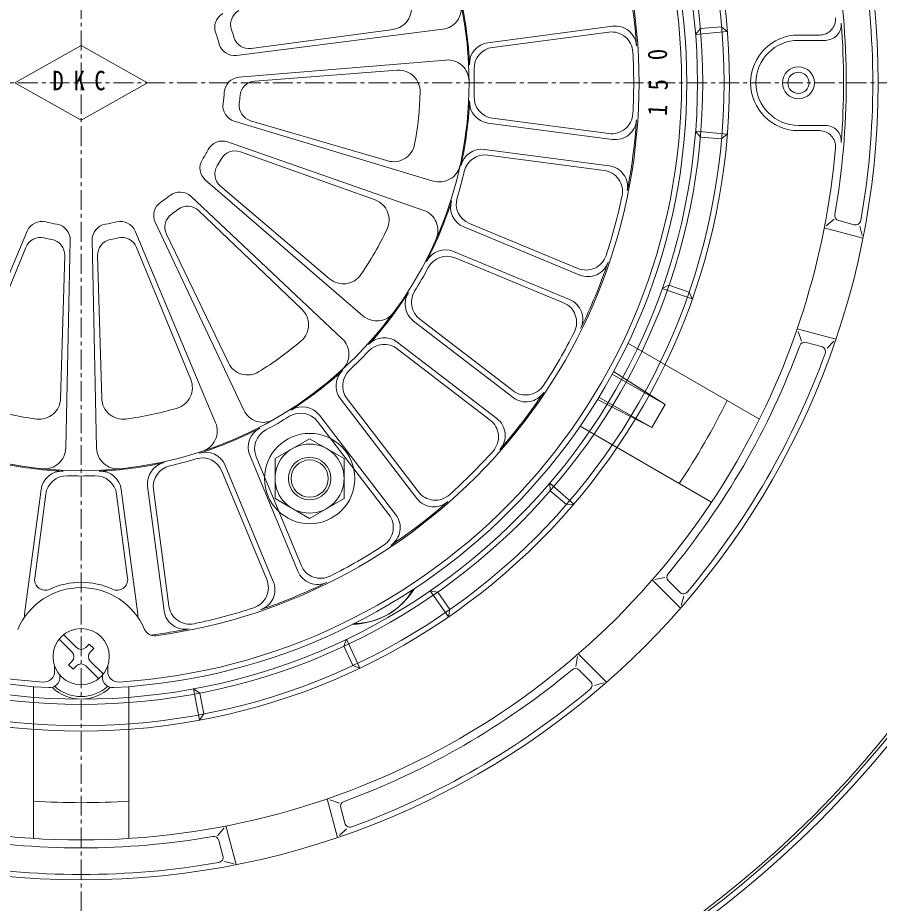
# Model space of a CAD drawing. Units: millimetres, scale not verified. Extents: x -1380 to 1380, y -955 to 955.
# Drawn here: x -462.2 to -300, y 70.5 to 237.2 of the extents above; entities that cross this region are included whole.
import ezdxf
from ezdxf.enums import TextEntityAlignment as Align

# ---------------------------------------------------------------- set-up
doc = ezdxf.new("R2010")
doc.units = ezdxf.units.MM
doc.header["$LTSCALE"] = 3
doc.linetypes.add('USER1', pattern=[2, 1.25, -0.25, 0.25, -0.25])
for name, color, linetype, lineweight in [('0-2_L-2', 7, 'Continuous', 18), ('0-3_L-1', 7, 'Continuous', 18), ('0-4_L-5', 2, 'USER1', 18), ('0-5_L-3', 7, 'Continuous', 18), ('0-B_L-1a', 3, 'Continuous', 18), ('0-C_L-1b', 150, 'Continuous', 18)]:
    doc.layers.add(name, color=color, linetype=linetype, lineweight=lineweight)
doc.styles.add('ＭＳ ゴシック', font='')
doc.styles.get('ＭＳ ゴシック').set_extended_font_data('MS Gothic')

msp = doc.modelspace()

# ---------------------------------------------------------------- linework, layer by layer
at = {"layer": '0-2_L-2'}
for radius in [195.5, 195]:
    msp.add_circle((-450.23, 224.897), radius, dxfattribs=at)
at = {"layer": '0-3_L-1'}
msp.add_circle((-450.23, 224.897), 196.5, dxfattribs=at)
at = {"layer": '0-4_L-5'}
for p, q in [((-450.23, 486.722), (-450.23, -36.928)), ((-188.405, 224.897), (-712.055, 224.897))]:
    msp.add_line(p, q, dxfattribs=at)
at = {"layer": '0-5_L-3'}
for p, q in [((-451.963, 117.781), (-454.343, 120.161)), ((-453.494, 121.009), (-451.114, 118.63)), ((-449.347, 118.63), (-448.71, 119.266)), ((-452.599, 115.377), (-451.963, 116.013)), ((-446.967, 112.785), (-449.347, 115.165)), ((-448.498, 116.013), (-446.118, 113.633))]:
    msp.add_line(p, q, dxfattribs=at)
msp.add_lwpolyline([(-413.73, 154.172), (-407.23, 157.924), (-400.73, 154.172), (-400.73, 146.666), (-407.23, 142.913), (-413.73, 146.666)], close=True, dxfattribs=at)
for points in [[(-448.71, 119.266), (-447.862, 118.417), (-448.498, 117.781)], [(-451.114, 115.165), (-451.751, 114.528), (-452.599, 115.377)]]:
    msp.add_lwpolyline(points, dxfattribs=at)
for centre, radius in [((-407.23, 150.419), 8.5), ((-407.23, 150.419), 6.5), ((-407.23, 150.419), 4), ((-407.23, 150.419), 3.5), ((-450.23, 116.897), 5.3)]:
    msp.add_circle(centre, radius, dxfattribs=at)
for centre, start, end in [((-450.23, 119.513), 225, 315), ((-452.847, 116.897), 315, 45), ((-447.614, 116.897), 135, 225), ((-450.23, 114.281), 45, 135)]:
    msp.add_arc(centre, 1.25, start, end, dxfattribs=at)
at = {"layer": '0-B_L-1a'}
for p, q in [((-373.66, 232.456), (-350.215, 235.543)), ((-382.17, 234.975), (-420.972, 230.042)), ((-418.206, 231.359), (-391.535, 234.961)), ((-372.799, 231.561), (-350.908, 234.443)), ((-381.562, 229.189), (-420.541, 225.947)), ((-417.562, 225.234), (-390.725, 227.256)), ((-383.955, 206.421), (-421.408, 217.697)), ((-418.346, 217.775), (-392.516, 210.218)), ((-373.66, 217.338), (-350.215, 214.251)), ((-372.799, 218.233), (-350.908, 215.351)), ((-385.753, 200.889), (-422.681, 213.781)), ((-420.249, 211.918), (-394.91, 202.849)), ((-374.313, 212.381), (-350.867, 209.294)), ((-373.712, 211.293), (-351.821, 208.411)), ((-397.199, 181.062), (-426.828, 206.597)), ((-423.999, 205.422), (-403.476, 188.012)), ((-401.092, 176.739), (-429.584, 203.537)), ((-428.12, 200.846), (-408.66, 182.255)), ((-419.613, 163.283), (-436.295, 198.661)), ((-377.162, 198.42), (-356.763, 189.97)), ((-475.532, 160.916), (-460.403, 196.986)), ((-424.928, 160.916), (-440.057, 196.986)), ((-378.226, 197.778), (-356.378, 188.728)), ((-453.138, 156.157), (-452.289, 195.261)), ((-447.321, 156.157), (-448.171, 195.261)), ((-434.188, 196.437), (-422.52, 172.185)), ((-460.646, 193.932), (-470.861, 169.034)), ((-439.814, 193.932), (-429.598, 169.034)), ((-453.309, 192.373), (-454.103, 165.472)), ((-447.151, 192.373), (-446.356, 165.472)), ((-380.139, 193.159), (-358.291, 184.109)), ((-379.84, 191.952), (-359.441, 183.503)), ((-387.698, 180.066), (-368.937, 165.67)), ((-386.504, 180.41), (-368.987, 166.969)), ((-390.742, 176.099), (-371.981, 161.703)), ((-390.766, 174.857), (-373.249, 161.416)), ((-401.432, 165.409), (-387.036, 146.648)), ((-400.19, 165.433), (-386.748, 147.916)), ((-405.399, 162.365), (-391.003, 143.604)), ((-405.743, 161.171), (-392.302, 143.654)), ((-418.491, 154.807), (-409.442, 132.958)), ((-417.285, 154.508), (-408.836, 134.109)), ((-423.752, 151.829), (-415.303, 131.43)), ((-423.111, 152.893), (-414.061, 131.045)), ((-437.714, 148.98), (-434.627, 125.534)), ((-436.626, 148.379), (-433.744, 126.489)), ((-457.789, 148.328), (-460.875, 124.882)), ((-456.894, 147.466), (-458.975, 131.659)), ((-443.566, 147.466), (-441.485, 131.659)), ((-442.671, 148.328), (-439.584, 124.882)), ((-455.23, 115.138), (-455.23, 114.118)), ((-445.23, 114.118), (-445.23, 115.14)), ((-454.23, 113.058), (-454.23, 113.42)), ((-446.23, 113.42), (-446.23, 113.058))]:
    msp.add_line(p, q, dxfattribs=at)
msp.add_lwpolyline([(-437.73, 224.897), (-450.23, 217.897), (-462.73, 224.897), (-450.23, 231.897)], close=True, dxfattribs=at)
msp.add_circle((-450.23, 224.897), 73, dxfattribs=at)
for centre, radius, start, end in [((-450.23, 224.897), 114, 93.07089, 266.92911), ((-450.23, 224.897), 114, 273.07089, 86.92911), ((-450.23, 224.897), 113, 93.61565, 266.38435), ((-450.23, 224.897), 113, 273.61565, 86.38435), ((-450.23, 224.897), 105, 277.68835, 82.31165), ((-450.23, 224.897), 104.759, 3.80126, 11.19874), ((-450.23, 224.897), 73.175, 2.66859, 12.33141), ((-419.101, 235.851), 3, 118.30797, 199.3871), ((-392.07, 238.925), 4, 277.69203, 13.56075), ((-382.675, 238.943), 4, 277.24503, 11.7457), ((-422.092, 235.302), 3, 118.75497, 200.29321), ((-349.692, 231.577), 4, 3.80126, 97.5), ((-450.23, 224.897), 27, 15.70679, 20.29321), ((-450.23, 224.897), 30, 16.6129, 19.3871), ((-418.607, 234.332), 3, 196.6129, 277.69203), ((-350.386, 230.477), 4, 3.19878, 97.5), ((-421.35, 233.018), 3, 195.70679, 277.24503), ((-373.138, 228.49), 4, 97.5, 182.66859), ((-372.276, 227.595), 4, 97.5, 181.98227), ((-450.23, 224.897), 104, 356.80122, 3.19878), ((-381.23, 225.203), 4, 0.2543, 94.75497), ((-390.425, 223.267), 4, 358.43925, 94.30797), ((-450.23, 224.897), 74, 358.01773, 1.98227), ((-420.292, 222.957), 3, 94.75497, 176.29321), ((-417.337, 222.243), 3, 94.30797, 175.3871), ((-450.23, 224.897), 27, 351.70679, 356.29321), ((-450.23, 224.897), 30, 352.6129, 355.3871), ((-450.23, 224.897), 63.827, 349.56075, 358.43925), ((-372.276, 222.199), 4, 178.01773, 262.5), ((-420.543, 220.57), 3, 171.70679, 253.24503), ((-417.504, 220.654), 3, 172.6129, 253.69203), ((-450.23, 224.897), 73.175, 347.66859, 357.33141), ((-373.138, 221.304), 4, 177.33141, 262.5), ((-350.386, 219.317), 4, 262.5, 356.80122), ((-349.692, 218.217), 4, 262.5, 356.19874), ((-450.23, 224.897), 104.759, 348.80126, 356.19874), ((-423.67, 210.949), 3, 70.75497, 152.29321), ((-450.23, 224.897), 27, 327.70679, 332.29321), ((-421.26, 209.094), 3, 70.30797, 151.3871), ((-391.393, 214.057), 4, 253.69203, 349.56075), ((-374.835, 208.415), 4, 82.5, 167.66859), ((-424.87, 208.869), 3, 147.70679, 229.24503), ((-450.23, 224.897), 30, 328.6129, 331.3871), ((-374.234, 207.327), 4, 82.5, 166.98227), ((-422.059, 207.71), 3, 148.6129, 229.69203), ((-382.802, 210.252), 4, 253.24503, 347.7457), ((-352.343, 204.445), 4, 348.19878, 82.5), ((-351.389, 205.328), 4, 348.80126, 82.5), ((-450.23, 224.897), 74, 343.01773, 346.98227), ((-450.23, 224.897), 27, 303.70679, 308.29321), ((-431.639, 201.351), 3, 46.75497, 128.29321), ((-450.23, 224.897), 104, 341.80122, 348.19878), ((-433.581, 199.94), 3, 123.70679, 205.24503), ((-396.258, 199.083), 4, 334.43925, 70.30797), ((-450.23, 224.897), 73.175, 332.66859, 342.33141), ((-376.695, 201.473), 4, 162.33141, 247.5), ((-375.631, 202.115), 4, 163.01773, 247.5), ((-431.485, 197.738), 3, 124.6129, 205.69203), ((-450.23, 224.897), 30, 304.6129, 307.3871), ((-430.192, 198.677), 3, 46.30797, 127.3871), ((-387.071, 197.112), 4, 336.2543, 70.75497), ((-457.636, 195.826), 3, 75.70679, 157.24503), ((-450.23, 224.897), 27, 255.70679, 260.29321), ((-450.23, 224.897), 27, 279.70679, 284.29321), ((-442.823, 195.826), 3, 22.75497, 104.29321), ((-455.288, 195.326), 3, 358.75497, 80.29321), ((-445.172, 195.326), 3, 99.70679, 181.24503), ((-450.23, 224.897), 63.827, 325.56075, 334.43925), ((-457.87, 192.794), 3, 76.6129, 157.69203), ((-450.23, 224.897), 30, 256.6129, 259.3871), ((-456.307, 192.461), 3, 358.30797, 79.3871), ((-444.152, 192.461), 3, 100.6129, 181.69203), ((-450.23, 224.897), 30, 280.6129, 283.3871), ((-442.589, 192.794), 3, 22.30797, 103.3871), ((-381.67, 189.463), 4, 67.5, 152.66859), ((-381.371, 188.257), 4, 67.5, 151.98227), ((-355.232, 193.665), 4, 247.5, 341.80122), ((-450.23, 224.897), 74, 328.01773, 331.98227), ((-354.847, 192.424), 4, 247.5, 341.19874), ((-450.23, 224.897), 104.759, 333.80126, 341.19874), ((-400.889, 191.063), 4, 229.69203, 325.56075), ((-450.23, 224.897), 73.175, 317.66859, 327.33141), ((-385.263, 183.239), 4, 147.33141, 232.5), ((-384.069, 183.584), 4, 148.01773, 232.5), ((-360.972, 179.807), 4, 333.19878, 67.5), ((-359.822, 180.413), 4, 333.80126, 67.5), ((-411.423, 179.363), 4, 310.43925, 46.30797), ((-394.588, 184.092), 4, 229.24503, 323.7457), ((-403.833, 173.825), 4, 312.2543, 46.75497), ((-393.177, 172.926), 4, 52.5, 137.66859), ((-450.23, 224.897), 104, 326.80122, 333.19878), ((-450.23, 224.897), 63.827, 301.56075, 310.43925), ((-393.201, 171.683), 4, 52.5, 136.98227), ((-450.23, 224.897), 74, 313.01773, 316.98227), ((-418.916, 173.919), 4, 205.69203, 301.56075), ((-450.23, 224.897), 73.175, 302.66859, 312.33141), ((-398.259, 167.844), 4, 132.33141, 217.5), ((-397.016, 167.868), 4, 133.01773, 217.5), ((-433.299, 167.515), 4, 286.43925, 22.30797), ((-366.552, 170.142), 4, 232.5, 326.80122), ((-458.102, 165.59), 4, 262.43925, 358.30797), ((-442.358, 165.59), 4, 181.69203, 277.56075), ((-450.23, 224.897), 104.759, 318.80126, 326.19874), ((-366.502, 168.843), 4, 232.5, 326.19874), ((-450.23, 224.897), 63.827, 253.56075, 262.43925), ((-450.23, 224.897), 63.827, 277.56075, 286.43925), ((-408.572, 159.93), 4, 37.5, 122.66859), ((-415.995, 164.989), 4, 205.24503, 299.7457), ((-450.23, 224.897), 74, 298.01773, 301.98227), ((-408.917, 158.736), 4, 37.5, 121.98227), ((-374.416, 158.53), 4, 318.80126, 52.5), ((-428.617, 159.369), 4, 288.2543, 22.75497), ((-375.684, 158.242), 4, 318.19878, 52.5), ((-450.23, 224.897), 73.175, 287.66859, 297.33141), ((-414.796, 156.337), 4, 117.33141, 202.5), ((-413.59, 156.038), 4, 118.01773, 202.5), ((-457.138, 156.244), 4, 264.2543, 358.75497), ((-443.322, 156.244), 4, 181.24503, 275.7457), ((-426.806, 151.362), 4, 22.5, 107.66859), ((-450.23, 224.897), 104, 311.80122, 318.19878), ((-450.23, 224.897), 73.175, 257.66859, 267.33141), ((-450.23, 224.897), 73.175, 272.66859, 282.33141), ((-433.748, 149.502), 4, 102.33141, 187.5), ((-450.23, 224.897), 74, 283.01773, 286.98227), ((-427.448, 150.298), 4, 22.5, 106.98227), ((-453.823, 147.806), 4, 87.33141, 172.5), ((-446.637, 147.806), 4, 7.5, 92.66859), ((-432.66, 148.901), 4, 103.01773, 187.5), ((-452.928, 146.944), 4, 88.01773, 172.5), ((-450.23, 224.897), 74, 268.01773, 271.98227), ((-447.532, 146.944), 4, 7.5, 91.98227), ((-383.575, 150.351), 4, 217.5, 311.80122), ((-450.23, 224.897), 104.759, 303.80126, 311.19874), ((-383.863, 149.083), 4, 217.5, 311.19874), ((-395.475, 141.219), 4, 303.19878, 37.5), ((-394.176, 141.169), 4, 303.80126, 37.5), ((-450.23, 224.897), 104, 296.80122, 303.19878), ((-405.14, 135.639), 4, 202.5, 296.80122), ((-405.746, 134.489), 4, 202.5, 296.19874), ((-456.992, 131.398), 2, 172.5, 295.00015), ((-450.23, 116.897), 14, 64.99985, 115.00015), ((-443.468, 131.398), 2, 244.99985, 7.5), ((-418.998, 129.899), 4, 288.19878, 22.5), ((-450.23, 224.897), 104.759, 288.80126, 296.19874), ((-417.756, 129.514), 4, 288.80126, 22.5), ((-450.23, 116.897), 13, 23.26982, 156.73018), ((-430.661, 126.056), 4, 187.5, 281.19874), ((-429.778, 127.011), 4, 187.5, 281.80122), ((-450.23, 224.897), 104, 281.80122, 288.19878), ((-456.91, 124.36), 4, 172.5, 180.71805), ((-443.55, 124.36), 4, 359.28195, 7.5), ((-436.45, 122.823), 2, 203.26982, 277.68835), ((-450.23, 224.897), 104.759, 277.1633, 281.19874), ((-457.23, 114.118), 2, 266.38435, 0), ((-443.23, 114.118), 2, 180, 273.61565), ((-456.23, 113.058), 2, 266.92911, 0), ((-444.23, 113.058), 2, 180, 273.07089)]:
    msp.add_arc(centre, radius, start, end, dxfattribs=at)
at = {"layer": '0-C_L-1b'}
for p, q in [((-333.675, 235.094), (-334.588, 234.01)), ((-329.69, 235.443), (-333.675, 235.094)), ((-329.69, 235.443), (-328.611, 234.533)), ((-328.611, 234.533), (-334.588, 234.01)), ((-315.23, 233.897), (-311.247, 233.897)), ((-315.23, 232.897), (-310.161, 232.897)), ((-315.23, 216.897), (-310.161, 216.897)), ((-328.611, 215.26), (-334.588, 215.783)), ((-333.675, 214.7), (-334.588, 215.783)), ((-329.69, 214.351), (-328.611, 215.26)), ((-315.23, 215.897), (-311.247, 215.897)), ((-329.69, 214.351), (-333.675, 214.7)), ((-308.53, 199.218), (-309.983, 197.965)), ((-307.644, 198.98), (-304.735, 198.201)), ((-310.361, 197.638), (-303.1, 195.692)), ((-303.684, 197.919), (-303.227, 196.176)), ((-339.604, 186.805), (-340.879, 186.187)), ((-339.604, 186.805), (-335.822, 185.503)), ((-340.879, 186.187), (-335.206, 184.233)), ((-335.206, 184.233), (-335.822, 185.503)), ((-315.471, 178.57), (-308.21, 176.624)), ((-314.674, 176.286), (-315.306, 178.097)), ((-347.311, 175.869), (-322.568, 161.584)), ((-313.788, 176.048), (-310.879, 175.269)), ((-309.829, 174.987), (-308.561, 176.268)), ((-350.277, 170.076), (-340.323, 164.329)), ((-350.02, 170.546), (-340.323, 164.329)), ((-353.056, 165.288), (-342.823, 159.999)), ((-352.777, 165.746), (-342.823, 159.999)), ((-340.323, 164.329), (-342.823, 159.999)), ((-356.311, 160.281), (-331.568, 145.995)), ((-362.031, 149.552), (-357.502, 145.615)), ((-361.929, 148.138), (-362.031, 149.552)), ((-361.929, 148.138), (-358.91, 145.514)), ((-357.502, 145.615), (-358.91, 145.514)), ((-340.353, 131.808), (-342.238, 131.449)), ((-342.729, 131.356), (-337.414, 126.04)), ((-339.705, 131.16), (-337.575, 129.03)), ((-383.121, 129.056), (-384.516, 129.305)), ((-381.075, 124.39), (-384.516, 129.305)), ((-380.827, 125.78), (-383.121, 129.056)), ((-336.806, 128.261), (-337.282, 126.523)), ((-380.827, 125.78), (-381.075, 124.39)), ((-400.783, 118.859), (-400.302, 120.192)), ((-397.766, 114.754), (-400.302, 120.192)), ((-399.093, 115.234), (-400.783, 118.859)), ((-357.141, 115.021), (-356.782, 116.905)), ((-356.689, 117.397), (-351.373, 112.081)), ((-399.093, 115.234), (-397.766, 114.754)), ((-356.492, 114.372), (-354.363, 112.242)), ((-353.594, 111.473), (-351.855, 111.949)), ((-459.23, 111.253), (-459.23, 82.682)), ((-441.23, 111.253), (-441.23, 82.682)), ((-429.078, 110.842), (-427.933, 104.952)), ((-427.905, 110.047), (-429.078, 110.842)), ((-427.905, 110.047), (-427.142, 106.12)), ((-427.933, 104.952), (-427.142, 106.12)), ((-403.902, 90.138), (-401.957, 82.877)), ((-401.618, 89.342), (-403.43, 89.973)), ((-401.381, 88.456), (-400.602, 85.546)), ((-422.971, 85.028), (-421.025, 77.767)), ((-424.551, 83.197), (-423.297, 84.65)), ((-400.32, 84.496), (-401.601, 83.228)), ((-424.313, 82.311), (-423.534, 79.402)), ((-423.252, 78.351), (-421.509, 77.894))]:
    msp.add_line(p, q, dxfattribs=at)
for centre, radius in [((-450.23, 224.897), 150), ((-450.23, 224.897), 122), ((-450.23, 224.897), 122), ((-450.23, 224.897), 122), ((-450.23, 224.897), 122), ((-450.23, 224.897), 122), ((-450.23, 224.897), 122), ((-450.23, 224.897), 122), ((-450.23, 224.897), 122), ((-450.23, 224.897), 122), ((-450.23, 224.897), 122), ((-450.23, 224.897), 122), ((-450.23, 224.897), 122), ((-450.23, 224.897), 121), ((-450.23, 224.897), 121), ((-450.23, 224.897), 121), ((-450.23, 224.897), 121), ((-450.23, 224.897), 121), ((-450.23, 224.897), 121), ((-450.23, 224.897), 121), ((-450.23, 224.897), 121), ((-450.23, 224.897), 121), ((-450.23, 224.897), 121), ((-450.23, 224.897), 121), ((-450.23, 224.897), 121), ((-450.23, 224.897), 117), ((-450.23, 224.897), 117), ((-450.23, 224.897), 117), ((-450.23, 224.897), 117), ((-450.23, 224.897), 117), ((-450.23, 224.897), 117), ((-450.23, 224.897), 117), ((-450.23, 224.897), 117), ((-450.23, 224.897), 117), ((-450.23, 224.897), 117), ((-450.23, 224.897), 117), ((-450.23, 224.897), 117), ((-450.23, 224.897), 116), ((-450.23, 224.897), 116), ((-450.23, 224.897), 116), ((-450.23, 224.897), 116), ((-450.23, 224.897), 116), ((-450.23, 224.897), 116), ((-450.23, 224.897), 116), ((-450.23, 224.897), 116), ((-450.23, 224.897), 116), ((-450.23, 224.897), 116), ((-450.23, 224.897), 116), ((-450.23, 224.897), 116), ((-315.23, 224.897), 3), ((-315.23, 224.897), 2)]:
    msp.add_circle(centre, radius, dxfattribs=at)
for centre, radius, start, end in [((-450.73, 224.897), 149.5, 350.02222, 9.97778), ((-450.73, 224.897), 144.5, 350.12605, 9.87395), ((-311.247, 236.897), 3, 270, 4.93477), ((-310.161, 235.897), 3, 270, 4.49039), ((-450.23, 224.897), 143.5, 355.50961, 4.49039), ((-315.23, 224.897), 9, 90, 270), ((-315.23, 224.897), 8, 90, 270), ((-310.161, 213.897), 3, 355.50961, 90), ((-311.247, 212.897), 3, 355.06523, 90), ((-450.23, 224.897), 142.5, 330, 355.06523), ((-307.385, 199.946), 1, 170.12605, 255), ((-304.476, 199.167), 1, 255, 350.02222), ((-450.663, 225.147), 144.5, 320.12605, 339.87395), ((-314.047, 175.082), 1, 75, 159.87395), ((-311.138, 174.303), 1, 339.97778, 75), ((-450.663, 225.147), 149.5, 320.02222, 339.97778), ((-450.23, 224.897), 135.486, 326.19119, 333.80881), ((-450.23, 224.897), 142.5, 210, 270), ((-450.23, 224.897), 142.5, 270, 330), ((-338.998, 131.867), 1, 140.12605, 225), ((-399.471, 136.98), 14, 271.34108, 328.65892), ((-398.971, 136.114), 13, 270.38359, 329.61641), ((-336.868, 129.737), 1, 225, 320.02222), ((-450.48, 225.33), 144.5, 290.12605, 309.87395), ((-357.2, 113.665), 1, 45, 129.87395), ((-355.07, 111.535), 1, 309.97778, 45), ((-450.23, 116.897), 7.5, 228.05733, 311.94267), ((-450.48, 225.33), 149.5, 290.02222, 309.97778), ((-450.23, 224.897), 135.486, 266.19119, 273.80881), ((-400.415, 88.714), 1, 110.12605, 195), ((-399.636, 85.805), 1, 195, 290.02222), ((-450.23, 225.397), 144.5, 260.12605, 279.87395), ((-425.279, 82.052), 1, 15, 99.87395), ((-424.5, 79.143), 1, 279.97778, 15), ((-450.23, 225.397), 149.5, 260.02222, 279.97778)]:
    msp.add_arc(centre, radius, start, end, dxfattribs=at)
msp.add_ellipse((-450.23, 117.147), major_axis=(0, -8.25), ratio=0.969048, start_param=5.529813, end_param=7.0365576, dxfattribs=at)

# ---------------------------------------------------------------- texts
at = {"layer": '0-B_L-1a', "color": 7, "style": 'ＭＳ ゴシック', "width": 0.85}
for s, rotation, p in [('0', 93, (-338.808, 229.318)), ('5', 90, (-338.73, 223.48)), ('1', 87, (-338.909, 218.556))]:
    msp.add_text(s, height=3.666, rotation=rotation, dxfattribs=at).set_placement(p, align=Align.BOTTOM_LEFT)
for s, p in [('D', (-455.646, 222.397)), ('K', (-451.646, 222.397)), ('C', (-447.748, 222.397))]:
    msp.add_text(s, height=3.666, dxfattribs=at).set_placement(p, align=Align.BOTTOM_LEFT)

doc.saveas('drawing.dxf')
